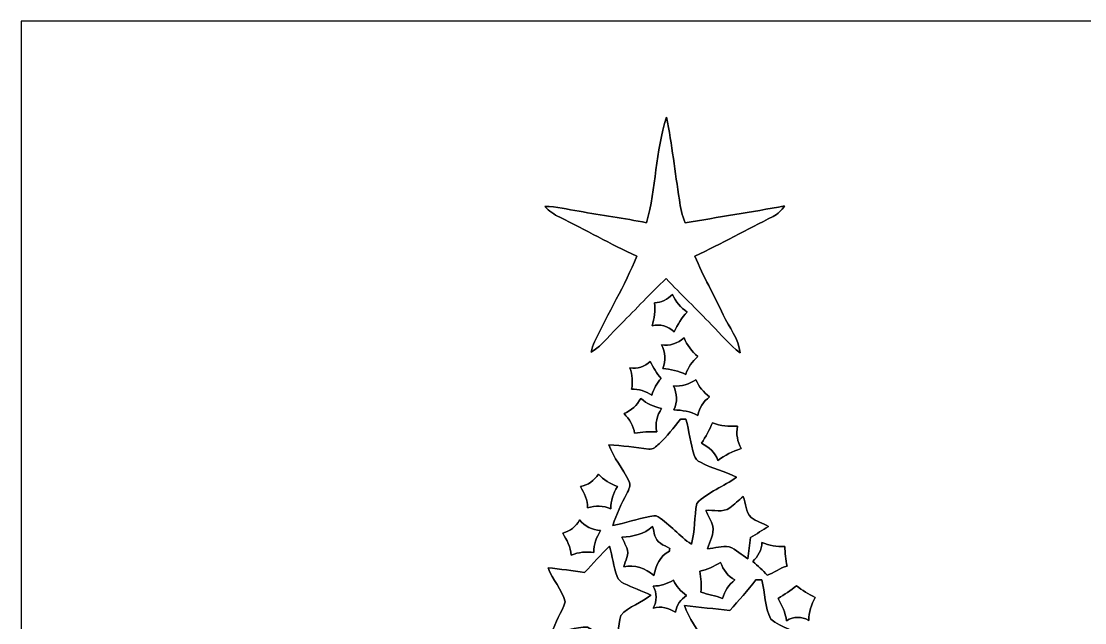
# Model space of a CAD drawing. Header units: centimetres. Extents: x -16.8 to 16.8, y -16.7 to 16.7.
# Drawn here: x -16.77 to 5.19, y 4.24 to 16.67 of the extents above; entities that cross this region are included whole.
import ezdxf

# ---------------------------------------------------------------- set-up
doc = ezdxf.new("R2010")
doc.units = ezdxf.units.CM
doc.header["$MEASUREMENT"] = 0
doc.layers.add('Layer 1', color=7, linetype='Continuous')

msp = doc.modelspace()

# ---------------------------------------------------------------- linework, layer by layer
at = {"layer": 'Layer 1', "color": 7}
for points, knots in [([(-16.77458, 16.66875), (-16.77458, 16.66875), (16.77458, 16.66875), (16.77458, 16.66875), (16.77458, 16.66875), (16.77458, 16.66875), (16.77458, -16.66875), (16.77458, -16.66875), (16.77458, -16.66875), (16.77458, -16.66875), (-16.77458, -16.66875), (-16.77458, -16.66875), (-16.77458, -16.66875), (-16.77458, -16.66875), (-16.77458, 16.66875), (-16.77458, 16.66875), (-16.77458, 16.66875), (-16.77458, 16.66875), (-16.77458, 16.66875), (-16.77458, 16.66875)], [0, 0, 0, 0, 0.16666667, 0.16666667, 0.16666667, 0.16666667, 0.33333333, 0.33333333, 0.33333333, 0.33333333, 0.5, 0.5, 0.5, 0.5, 0.66666667, 0.66666667, 0.66666667, 0.66666667, 1, 1, 1, 1]), ([(-3.85621, 12.50809), (-4.31906, 12.59875), (-4.78649, 12.66472), (-5.25145, 12.74445), (-5.25145, 12.74445), (-5.4864, 12.78255), (-5.71959, 12.84499), (-5.95912, 12.84111), (-5.95912, 12.84111), (-5.86916, 12.75221), (-5.76756, 12.67354), (-5.6515, 12.62098), (-5.6515, 12.62098), (-5.11739, 12.36027), (-4.60058, 12.06359), (-4.06012, 11.81629), (-4.06012, 11.81629), (-4.30601, 11.20599), (-4.65138, 10.64189), (-4.9343, 10.04887), (-4.9343, 10.04887), (-4.96464, 9.97938), (-4.98299, 9.90529), (-5.00168, 9.83192), (-5.00168, 9.83192), (-4.76038, 9.98573), (-4.59034, 10.22244), (-4.38503, 10.41753), (-4.38503, 10.41753), (-4.07211, 10.72656), (-3.77649, 11.05359), (-3.45334, 11.35204), (-3.45334, 11.35204), (-3.14537, 11.02854), (-2.82152, 10.72127), (-2.51389, 10.39777), (-2.51389, 10.39777), (-2.32057, 10.20163), (-2.14348, 9.98679), (-1.9237, 9.81816), (-1.9237, 9.81816), (-1.94945, 10.11414), (-2.15794, 10.34309), (-2.2733, 10.60591), (-2.2733, 10.60591), (-2.46274, 11.01231), (-2.68993, 11.40107), (-2.8575, 11.81735), (-2.8575, 11.81735), (-2.31069, 12.07523), (-1.78153, 12.36733), (-1.24178, 12.63862), (-1.24178, 12.63862), (-1.14441, 12.68695), (-1.06927, 12.76738), (-1.00542, 12.85381), (-1.00542, 12.85381), (-1.6891, 12.72752), (-2.37737, 12.62451), (-3.06176, 12.50244), (-3.06176, 12.50244), (-3.12103, 12.65696), (-3.16301, 12.81783), (-3.17959, 12.98293), (-3.17959, 12.98293), (-3.2699, 13.5509), (-3.33058, 14.12381), (-3.44205, 14.68826), (-3.44205, 14.68826), (-3.68018, 13.98446), (-3.65725, 13.22282), (-3.85621, 12.50809), (-3.85621, 12.50809), (-3.85621, 12.50809), (-3.85621, 12.50809), (-3.85621, 12.50809)], [0, 0, 0, 0, 0.05, 0.05, 0.05, 0.05, 0.1, 0.1, 0.1, 0.1, 0.15, 0.15, 0.15, 0.15, 0.2, 0.2, 0.2, 0.2, 0.25, 0.25, 0.25, 0.25, 0.3, 0.3, 0.3, 0.3, 0.35, 0.35, 0.35, 0.35, 0.4, 0.4, 0.4, 0.4, 0.45, 0.45, 0.45, 0.45, 0.5, 0.5, 0.5, 0.5, 0.55, 0.55, 0.55, 0.55, 0.6, 0.6, 0.6, 0.6, 0.65, 0.65, 0.65, 0.65, 0.7, 0.7, 0.7, 0.7, 0.75, 0.75, 0.75, 0.75, 0.8, 0.8, 0.8, 0.8, 0.85, 0.85, 0.85, 0.85, 0.9, 0.9, 0.9, 0.9, 1, 1, 1, 1]), ([(-3.69253, 10.85391), (-3.66818, 10.69199), (-3.69852, 10.53148), (-3.74403, 10.37661), (-3.74403, 10.37661), (-3.5754, 10.41823), (-3.41489, 10.37696), (-3.28577, 10.25596), (-3.28577, 10.25596), (-3.21874, 10.40553), (-3.12843, 10.54171), (-3.01943, 10.66341), (-3.01943, 10.66341), (-3.1556, 10.75055), (-3.25296, 10.87931), (-3.32317, 11.02289), (-3.32317, 11.02289), (-3.42477, 10.92588), (-3.54859, 10.85356), (-3.69253, 10.85391), (-3.69253, 10.85391), (-3.69253, 10.85391), (-3.69253, 10.85391), (-3.69253, 10.85391)], [0, 0, 0, 0, 0.14285714, 0.14285714, 0.14285714, 0.14285714, 0.28571429, 0.28571429, 0.28571429, 0.28571429, 0.42857143, 0.42857143, 0.42857143, 0.42857143, 0.57142857, 0.57142857, 0.57142857, 0.57142857, 0.71428571, 0.71428571, 0.71428571, 0.71428571, 1, 1, 1, 1]), ([(-3.55036, 9.98608), (-3.47133, 9.83192), (-3.44523, 9.66011), (-3.52319, 9.4996), (-3.52319, 9.4996), (-3.36056, 9.47526), (-3.19687, 9.44598), (-3.04765, 9.37295), (-3.04765, 9.37295), (-3.00249, 9.519), (-2.91359, 9.64389), (-2.79929, 9.74407), (-2.79929, 9.74407), (-2.92135, 9.85097), (-3.01978, 9.98114), (-3.08293, 10.13107), (-3.08293, 10.13107), (-3.21345, 10.01077), (-3.37644, 9.95821), (-3.55036, 9.98608), (-3.55036, 9.98608), (-3.55036, 9.98608), (-3.55036, 9.98608), (-3.55036, 9.98608)], [0, 0, 0, 0, 0.14285714, 0.14285714, 0.14285714, 0.14285714, 0.28571429, 0.28571429, 0.28571429, 0.28571429, 0.42857143, 0.42857143, 0.42857143, 0.42857143, 0.57142857, 0.57142857, 0.57142857, 0.57142857, 0.71428571, 0.71428571, 0.71428571, 0.71428571, 1, 1, 1, 1]), ([(-4.20053, 9.51089), (-4.15466, 9.36766), (-4.13667, 9.21773), (-4.16595, 9.06886), (-4.16595, 9.06886), (-4.01638, 9.07556), (-3.87703, 9.023), (-3.75109, 8.94644), (-3.75109, 8.94644), (-3.70452, 9.07203), (-3.6509, 9.19551), (-3.55635, 9.29217), (-3.55635, 9.29217), (-3.64808, 9.39659), (-3.71687, 9.51759), (-3.78037, 9.64036), (-3.78037, 9.64036), (-3.90172, 9.54052), (-4.04283, 9.47667), (-4.20053, 9.51089), (-4.20053, 9.51089), (-4.20053, 9.51089), (-4.20053, 9.51089), (-4.20053, 9.51089)], [0, 0, 0, 0, 0.14285714, 0.14285714, 0.14285714, 0.14285714, 0.28571429, 0.28571429, 0.28571429, 0.28571429, 0.42857143, 0.42857143, 0.42857143, 0.42857143, 0.57142857, 0.57142857, 0.57142857, 0.57142857, 0.71428571, 0.71428571, 0.71428571, 0.71428571, 1, 1, 1, 1]), ([(-3.30129, 9.1373), (-3.22474, 8.97749), (-3.20887, 8.80251), (-3.2953, 8.6427), (-3.2953, 8.6427), (-3.12279, 8.63247), (-2.94781, 8.61342), (-2.79541, 8.52523), (-2.79541, 8.52523), (-2.77142, 8.68645), (-2.68393, 8.81486), (-2.55552, 8.90905), (-2.55552, 8.90905), (-2.67899, 9.00218), (-2.77813, 9.12142), (-2.83633, 9.26536), (-2.83633, 9.26536), (-2.97568, 9.17434), (-3.13231, 9.11613), (-3.30129, 9.1373), (-3.30129, 9.1373), (-3.30129, 9.1373), (-3.30129, 9.1373), (-3.30129, 9.1373)], [0, 0, 0, 0, 0.14285714, 0.14285714, 0.14285714, 0.14285714, 0.28571429, 0.28571429, 0.28571429, 0.28571429, 0.42857143, 0.42857143, 0.42857143, 0.42857143, 0.57142857, 0.57142857, 0.57142857, 0.57142857, 0.71428571, 0.71428571, 0.71428571, 0.71428571, 1, 1, 1, 1]), ([(-4.32259, 8.56368), (-4.21111, 8.45256), (-4.12397, 8.31921), (-4.10386, 8.15763), (-4.10386, 8.15763), (-3.95252, 8.18903), (-3.79695, 8.19291), (-3.64278, 8.18868), (-3.64278, 8.18868), (-3.69111, 8.35907), (-3.63961, 8.52593), (-3.54612, 8.66987), (-3.54612, 8.66987), (-3.70628, 8.70373), (-3.85445, 8.76935), (-3.97686, 8.87765), (-3.97686, 8.87765), (-4.05024, 8.73196), (-4.17724, 8.63177), (-4.32259, 8.56368), (-4.32259, 8.56368), (-4.32259, 8.56368), (-4.32259, 8.56368), (-4.32259, 8.56368)], [0, 0, 0, 0, 0.14285714, 0.14285714, 0.14285714, 0.14285714, 0.28571429, 0.28571429, 0.28571429, 0.28571429, 0.42857143, 0.42857143, 0.42857143, 0.42857143, 0.57142857, 0.57142857, 0.57142857, 0.57142857, 0.71428571, 0.71428571, 0.71428571, 0.71428571, 1, 1, 1, 1]), ([(-3.59869, 7.9375), (-3.65795, 7.88388), (-3.72639, 7.81967), (-3.81318, 7.83308), (-3.81318, 7.83308), (-4.08834, 7.85918), (-4.36139, 7.90787), (-4.63762, 7.91986), (-4.63762, 7.91986), (-4.54237, 7.64787), (-4.34199, 7.43197), (-4.22169, 7.17268), (-4.22169, 7.17268), (-4.1723, 7.08554), (-4.22416, 6.99347), (-4.26403, 6.9148), (-4.26403, 6.9148), (-4.37691, 6.70242), (-4.48239, 6.48476), (-4.55119, 6.25369), (-4.55119, 6.25369), (-4.29578, 6.30626), (-4.04671, 6.38634), (-3.7913, 6.44031), (-3.7913, 6.44031), (-3.73521, 6.44878), (-3.67136, 6.46747), (-3.6195, 6.43361), (-3.6195, 6.43361), (-3.37291, 6.2671), (-3.17818, 6.03462), (-2.93194, 5.8674), (-2.93194, 5.8674), (-2.85256, 6.1401), (-2.87267, 6.43079), (-2.81905, 6.70842), (-2.81905, 6.70842), (-2.59256, 6.95431), (-2.25848, 7.05309), (-1.99602, 7.25346), (-1.99602, 7.25346), (-2.23908, 7.37235), (-2.50684, 7.43056), (-2.74567, 7.55862), (-2.74567, 7.55862), (-2.8067, 7.58825), (-2.85715, 7.63976), (-2.87373, 7.70714), (-2.87373, 7.70714), (-2.95134, 7.94985), (-2.97744, 8.20491), (-3.04271, 8.45079), (-3.04271, 8.45079), (-3.07164, 8.45044), (-3.12984, 8.45009), (-3.15877, 8.45009), (-3.15877, 8.45009), (-3.29353, 8.26946), (-3.44099, 8.09801), (-3.59869, 7.9375), (-3.59869, 7.9375), (-3.59869, 7.9375), (-3.59869, 7.9375), (-3.59869, 7.9375)], [0, 0, 0, 0, 0.05882353, 0.05882353, 0.05882353, 0.05882353, 0.11764706, 0.11764706, 0.11764706, 0.11764706, 0.17647059, 0.17647059, 0.17647059, 0.17647059, 0.23529412, 0.23529412, 0.23529412, 0.23529412, 0.29411765, 0.29411765, 0.29411765, 0.29411765, 0.35294118, 0.35294118, 0.35294118, 0.35294118, 0.41176471, 0.41176471, 0.41176471, 0.41176471, 0.47058824, 0.47058824, 0.47058824, 0.47058824, 0.52941176, 0.52941176, 0.52941176, 0.52941176, 0.58823529, 0.58823529, 0.58823529, 0.58823529, 0.64705882, 0.64705882, 0.64705882, 0.64705882, 0.70588235, 0.70588235, 0.70588235, 0.70588235, 0.76470588, 0.76470588, 0.76470588, 0.76470588, 0.82352941, 0.82352941, 0.82352941, 0.82352941, 0.88235294, 0.88235294, 0.88235294, 0.88235294, 1, 1, 1, 1]), ([(-2.49379, 8.37459), (-2.56117, 8.22925), (-2.6356, 8.08708), (-2.71992, 7.95091), (-2.71992, 7.95091), (-2.57281, 7.86941), (-2.43769, 7.7657), (-2.38372, 7.59848), (-2.38372, 7.59848), (-2.24014, 7.7089), (-2.07539, 7.78263), (-1.905, 7.84119), (-1.905, 7.84119), (-1.98085, 7.98583), (-2.00872, 8.14246), (-1.98014, 8.30404), (-1.98014, 8.30404), (-2.15477, 8.2991), (-2.33045, 8.30439), (-2.49379, 8.37459), (-2.49379, 8.37459), (-2.49379, 8.37459), (-2.49379, 8.37459), (-2.49379, 8.37459)], [0, 0, 0, 0, 0.14285714, 0.14285714, 0.14285714, 0.14285714, 0.28571429, 0.28571429, 0.28571429, 0.28571429, 0.42857143, 0.42857143, 0.42857143, 0.42857143, 0.57142857, 0.57142857, 0.57142857, 0.57142857, 0.71428571, 0.71428571, 0.71428571, 0.71428571, 1, 1, 1, 1]), ([(-5.22429, 7.05556), (-5.14068, 6.92362), (-5.07083, 6.78039), (-5.07541, 6.62058), (-5.07541, 6.62058), (-4.91561, 6.66609), (-4.74874, 6.66433), (-4.59423, 6.60047), (-4.59423, 6.60047), (-4.59669, 6.76381), (-4.54484, 6.91797), (-4.46052, 7.05626), (-4.46052, 7.05626), (-4.60657, 7.11906), (-4.74451, 7.19667), (-4.84999, 7.31661), (-4.84999, 7.31661), (-4.93713, 7.18291), (-5.06377, 7.08695), (-5.22429, 7.05556), (-5.22429, 7.05556), (-5.22429, 7.05556), (-5.22429, 7.05556), (-5.22429, 7.05556)], [0, 0, 0, 0, 0.14285714, 0.14285714, 0.14285714, 0.14285714, 0.28571429, 0.28571429, 0.28571429, 0.28571429, 0.42857143, 0.42857143, 0.42857143, 0.42857143, 0.57142857, 0.57142857, 0.57142857, 0.57142857, 0.71428571, 0.71428571, 0.71428571, 0.71428571, 1, 1, 1, 1]), ([(-2.13924, 6.61811), (-2.28036, 6.51228), (-2.47438, 6.58001), (-2.63313, 6.56519), (-2.63313, 6.56519), (-2.58551, 6.45724), (-2.52342, 6.35388), (-2.48779, 6.24064), (-2.48779, 6.24064), (-2.4638, 6.07448), (-2.54635, 5.92561), (-2.59644, 5.77356), (-2.59644, 5.77356), (-2.44863, 5.78097), (-2.29799, 5.84271), (-2.14948, 5.81448), (-2.14948, 5.81448), (-2.00731, 5.75522), (-1.89371, 5.64586), (-1.76248, 5.56648), (-1.76248, 5.56648), (-1.74449, 5.71324), (-1.72755, 5.85999), (-1.70709, 6.00639), (-1.70709, 6.00639), (-1.58397, 6.08154), (-1.4605, 6.15668), (-1.3395, 6.23499), (-1.3395, 6.23499), (-1.45838, 6.29779), (-1.58856, 6.34048), (-1.69757, 6.4195), (-1.69757, 6.4195), (-1.81116, 6.53027), (-1.80869, 6.71195), (-1.85949, 6.85024), (-1.85949, 6.85024), (-1.95545, 6.77616), (-2.04011, 6.68796), (-2.13924, 6.61811), (-2.13924, 6.61811), (-2.13924, 6.61811), (-2.13924, 6.61811), (-2.13924, 6.61811)], [0, 0, 0, 0, 0.08333333, 0.08333333, 0.08333333, 0.08333333, 0.16666667, 0.16666667, 0.16666667, 0.16666667, 0.25, 0.25, 0.25, 0.25, 0.33333333, 0.33333333, 0.33333333, 0.33333333, 0.41666667, 0.41666667, 0.41666667, 0.41666667, 0.5, 0.5, 0.5, 0.5, 0.58333333, 0.58333333, 0.58333333, 0.58333333, 0.66666667, 0.66666667, 0.66666667, 0.66666667, 0.75, 0.75, 0.75, 0.75, 0.83333333, 0.83333333, 0.83333333, 0.83333333, 1, 1, 1, 1]), ([(-5.24404, 6.37011), (-5.31107, 6.22617), (-5.43701, 6.13163), (-5.58976, 6.09671), (-5.58976, 6.09671), (-5.50792, 5.95489), (-5.42396, 5.80919), (-5.41232, 5.64233), (-5.41232, 5.64233), (-5.26274, 5.70124), (-5.10258, 5.71676), (-4.94348, 5.69666), (-4.94348, 5.69666), (-4.95124, 5.85999), (-4.89021, 6.01098), (-4.80836, 6.14892), (-4.80836, 6.14892), (-4.98122, 6.15915), (-5.13186, 6.24029), (-5.24404, 6.37011), (-5.24404, 6.37011), (-5.24404, 6.37011), (-5.24404, 6.37011), (-5.24404, 6.37011)], [0, 0, 0, 0, 0.14285714, 0.14285714, 0.14285714, 0.14285714, 0.28571429, 0.28571429, 0.28571429, 0.28571429, 0.42857143, 0.42857143, 0.42857143, 0.42857143, 0.57142857, 0.57142857, 0.57142857, 0.57142857, 0.71428571, 0.71428571, 0.71428571, 0.71428571, 1, 1, 1, 1]), ([(-4.36809, 6.01133), (-4.33458, 5.9376), (-4.29754, 5.86493), (-4.26579, 5.79014), (-4.26579, 5.79014), (-4.20405, 5.65891), (-4.30107, 5.5245), (-4.32823, 5.39644), (-4.32823, 5.39644), (-4.0954, 5.45959), (-3.88549, 5.36046), (-3.70805, 5.22358), (-3.70805, 5.22358), (-3.65936, 5.42678), (-3.58528, 5.62398), (-3.38349, 5.72276), (-3.38349, 5.72276), (-3.38173, 5.73687), (-3.3782, 5.76545), (-3.37644, 5.77991), (-3.37644, 5.77991), (-3.44276, 5.81343), (-3.51049, 5.84482), (-3.57223, 5.8861), (-3.57223, 5.8861), (-3.69182, 5.95912), (-3.69711, 6.1147), (-3.7338, 6.2357), (-3.7338, 6.2357), (-3.90807, 6.0646), (-4.13667, 6.02827), (-4.36809, 6.01133), (-4.36809, 6.01133), (-4.36809, 6.01133), (-4.36809, 6.01133), (-4.36809, 6.01133)], [0, 0, 0, 0, 0.1, 0.1, 0.1, 0.1, 0.2, 0.2, 0.2, 0.2, 0.3, 0.3, 0.3, 0.3, 0.4, 0.4, 0.4, 0.4, 0.5, 0.5, 0.5, 0.5, 0.6, 0.6, 0.6, 0.6, 0.7, 0.7, 0.7, 0.7, 0.8, 0.8, 0.8, 0.8, 1, 1, 1, 1]), ([(-5.1375, 5.28108), (-5.38833, 5.31954), (-5.63986, 5.35234), (-5.89174, 5.38021), (-5.89174, 5.38021), (-5.80002, 5.13362), (-5.60246, 4.93113), (-5.53791, 4.67607), (-5.53791, 4.67607), (-5.60987, 4.45347), (-5.75522, 4.25909), (-5.81131, 4.03013), (-5.81131, 4.03013), (-5.56295, 4.04707), (-5.32694, 4.16525), (-5.07612, 4.15466), (-5.07612, 4.15466), (-4.84505, 4.04566), (-4.71241, 3.79942), (-4.47887, 3.68935), (-4.47887, 3.68935), (-4.45311, 3.92571), (-4.44994, 4.16878), (-4.39208, 4.39773), (-4.39208, 4.39773), (-4.22028, 4.58364), (-3.96311, 4.65878), (-3.76767, 4.81718), (-3.76767, 4.81718), (-3.95358, 4.89938), (-4.14443, 4.96888), (-4.32682, 5.05848), (-4.32682, 5.05848), (-4.38785, 5.0867), (-4.44571, 5.13115), (-4.4644, 5.19853), (-4.4644, 5.19853), (-4.53672, 5.40279), (-4.56565, 5.61904), (-4.62315, 5.82718), (-4.62315, 5.82718), (-4.80095, 5.65115), (-4.96605, 5.46347), (-5.1375, 5.28108), (-5.1375, 5.28108), (-5.1375, 5.28108), (-5.1375, 5.28108), (-5.1375, 5.28108)], [0, 0, 0, 0, 0.07692308, 0.07692308, 0.07692308, 0.07692308, 0.15384615, 0.15384615, 0.15384615, 0.15384615, 0.23076923, 0.23076923, 0.23076923, 0.23076923, 0.30769231, 0.30769231, 0.30769231, 0.30769231, 0.38461538, 0.38461538, 0.38461538, 0.38461538, 0.46153846, 0.46153846, 0.46153846, 0.46153846, 0.53846154, 0.53846154, 0.53846154, 0.53846154, 0.61538462, 0.61538462, 0.61538462, 0.61538462, 0.69230769, 0.69230769, 0.69230769, 0.69230769, 0.76923077, 0.76923077, 0.76923077, 0.76923077, 0.84615385, 0.84615385, 0.84615385, 0.84615385, 1, 1, 1, 1]), ([(-1.4732, 5.90515), (-1.47285, 5.74816), (-1.55504, 5.61516), (-1.66335, 5.50827), (-1.66335, 5.50827), (-1.55187, 5.42713), (-1.45803, 5.32624), (-1.36419, 5.22605), (-1.36419, 5.22605), (-1.22167, 5.27438), (-1.10419, 5.37916), (-0.95462, 5.41408), (-0.95462, 5.41408), (-0.98213, 5.54884), (-0.99483, 5.68572), (-1.00401, 5.8226), (-1.00401, 5.8226), (-1.16558, 5.81201), (-1.32468, 5.842), (-1.4732, 5.90515), (-1.4732, 5.90515), (-1.4732, 5.90515), (-1.4732, 5.90515), (-1.4732, 5.90515)], [0, 0, 0, 0, 0.14285714, 0.14285714, 0.14285714, 0.14285714, 0.28571429, 0.28571429, 0.28571429, 0.28571429, 0.42857143, 0.42857143, 0.42857143, 0.42857143, 0.57142857, 0.57142857, 0.57142857, 0.57142857, 0.71428571, 0.71428571, 0.71428571, 0.71428571, 1, 1, 1, 1]), ([(-2.75943, 5.30966), (-2.72874, 5.16608), (-2.71568, 5.01897), (-2.73932, 4.87362), (-2.73932, 4.87362), (-2.58833, 4.83588), (-2.43628, 4.79919), (-2.28882, 4.74768), (-2.28882, 4.74768), (-2.23767, 4.89726), (-2.16147, 5.03379), (-2.03235, 5.12798), (-2.03235, 5.12798), (-2.17946, 5.20347), (-2.27048, 5.33964), (-2.32869, 5.48993), (-2.32869, 5.48993), (-2.46309, 5.40949), (-2.60315, 5.33682), (-2.75943, 5.30966), (-2.75943, 5.30966), (-2.75943, 5.30966), (-2.75943, 5.30966), (-2.75943, 5.30966)], [0, 0, 0, 0, 0.14285714, 0.14285714, 0.14285714, 0.14285714, 0.28571429, 0.28571429, 0.28571429, 0.28571429, 0.42857143, 0.42857143, 0.42857143, 0.42857143, 0.57142857, 0.57142857, 0.57142857, 0.57142857, 0.71428571, 0.71428571, 0.71428571, 0.71428571, 1, 1, 1, 1]), ([(-3.71793, 5.00274), (-3.6389, 4.85563), (-3.6389, 4.693), (-3.71898, 4.54625), (-3.71898, 4.54625), (-3.55776, 4.59705), (-3.40148, 4.54343), (-3.26037, 4.46476), (-3.26037, 4.46476), (-3.23638, 4.61186), (-3.14925, 4.72511), (-3.03177, 4.80695), (-3.03177, 4.80695), (-3.14643, 4.89091), (-3.24556, 4.99533), (-3.30306, 5.12692), (-3.30306, 5.12692), (-3.429, 5.05072), (-3.56835, 4.99886), (-3.71793, 5.00274), (-3.71793, 5.00274), (-3.71793, 5.00274), (-3.71793, 5.00274), (-3.71793, 5.00274)], [0, 0, 0, 0, 0.14285714, 0.14285714, 0.14285714, 0.14285714, 0.28571429, 0.28571429, 0.28571429, 0.28571429, 0.42857143, 0.42857143, 0.42857143, 0.42857143, 0.57142857, 0.57142857, 0.57142857, 0.57142857, 0.71428571, 0.71428571, 0.71428571, 0.71428571, 1, 1, 1, 1]), ([(-1.59738, 5.12798), (-1.772, 4.91349), (-1.95121, 4.70253), (-2.13854, 4.49933), (-2.13854, 4.49933), (-2.45145, 4.53214), (-2.76401, 4.56565), (-3.07658, 4.60058), (-3.07658, 4.60058), (-2.98521, 4.33105), (-2.79894, 4.1088), (-2.66665, 3.85974), (-2.66665, 3.85974), (-2.62326, 3.78954), (-2.66488, 3.71052), (-2.69064, 3.64243), (-2.69064, 3.64243), (-2.79506, 3.4103), (-2.91606, 3.18488), (-2.99861, 2.94358), (-2.99861, 2.94358), (-2.68005, 2.99791), (-2.36432, 3.06776), (-2.04541, 3.11997), (-2.04541, 3.11997), (-1.82668, 2.90477), (-1.60161, 2.6924), (-1.34091, 2.52765), (-1.34091, 2.52765), (-1.30034, 2.81975), (-1.30387, 3.12244), (-1.25095, 3.4103), (-1.25095, 3.4103), (-1.04951, 3.61315), (-0.76412, 3.70452), (-0.51153, 3.8294), (-0.51153, 3.8294), (-0.51294, 3.87315), (-0.51435, 3.91724), (-0.51541, 3.96099), (-0.51541, 3.96099), (-0.77999, 4.06435), (-1.06574, 4.13949), (-1.29223, 4.31518), (-1.29223, 4.31518), (-1.41111, 4.56847), (-1.41429, 4.86269), (-1.47391, 5.13327), (-1.47391, 5.13327), (-1.51518, 5.13151), (-1.55646, 5.12974), (-1.59738, 5.12798), (-1.59738, 5.12798), (-1.59738, 5.12798), (-1.59738, 5.12798), (-1.59738, 5.12798)], [0, 0, 0, 0, 0.06666667, 0.06666667, 0.06666667, 0.06666667, 0.13333333, 0.13333333, 0.13333333, 0.13333333, 0.2, 0.2, 0.2, 0.2, 0.26666667, 0.26666667, 0.26666667, 0.26666667, 0.33333333, 0.33333333, 0.33333333, 0.33333333, 0.4, 0.4, 0.4, 0.4, 0.46666667, 0.46666667, 0.46666667, 0.46666667, 0.53333333, 0.53333333, 0.53333333, 0.53333333, 0.6, 0.6, 0.6, 0.6, 0.66666667, 0.66666667, 0.66666667, 0.66666667, 0.73333333, 0.73333333, 0.73333333, 0.73333333, 0.8, 0.8, 0.8, 0.8, 0.86666667, 0.86666667, 0.86666667, 0.86666667, 1, 1, 1, 1]), ([(-1.14159, 4.74804), (-1.05904, 4.6041), (-0.98919, 4.45206), (-0.96414, 4.2866), (-0.96414, 4.2866), (-0.8195, 4.37303), (-0.65476, 4.38221), (-0.50765, 4.29436), (-0.50765, 4.29436), (-0.502, 4.46087), (-0.45791, 4.62104), (-0.37536, 4.76603), (-0.37536, 4.76603), (-0.50765, 4.83976), (-0.63782, 4.91561), (-0.75953, 5.00486), (-0.75953, 5.00486), (-0.88159, 4.91137), (-1.01141, 4.82917), (-1.14159, 4.74804), (-1.14159, 4.74804), (-1.14159, 4.74804), (-1.14159, 4.74804), (-1.14159, 4.74804)], [0, 0, 0, 0, 0.14285714, 0.14285714, 0.14285714, 0.14285714, 0.28571429, 0.28571429, 0.28571429, 0.28571429, 0.42857143, 0.42857143, 0.42857143, 0.42857143, 0.57142857, 0.57142857, 0.57142857, 0.57142857, 0.71428571, 0.71428571, 0.71428571, 0.71428571, 1, 1, 1, 1])]:
    msp.add_open_spline(points, degree=3, knots=knots, dxfattribs=at)
at = {"layer": 'Layer 1', "color": 251}
for points, knots in [([(-3.85621, 12.50809), (-3.65725, 13.22282), (-3.68018, 13.98446), (-3.44205, 14.68826), (-3.44205, 14.68826), (-3.33058, 14.12381), (-3.2699, 13.5509), (-3.17959, 12.98293), (-3.17959, 12.98293), (-3.16301, 12.81783), (-3.12103, 12.65696), (-3.06176, 12.50244), (-3.06176, 12.50244), (-2.37737, 12.62451), (-1.6891, 12.72752), (-1.00542, 12.85381), (-1.00542, 12.85381), (-1.06927, 12.76738), (-1.14441, 12.68695), (-1.24178, 12.63862), (-1.24178, 12.63862), (-1.78153, 12.36733), (-2.31069, 12.07523), (-2.8575, 11.81735), (-2.8575, 11.81735), (-2.68993, 11.40107), (-2.46274, 11.01231), (-2.2733, 10.60591), (-2.2733, 10.60591), (-2.15794, 10.34309), (-1.94945, 10.11414), (-1.9237, 9.81816), (-1.9237, 9.81816), (-2.14348, 9.98679), (-2.32057, 10.20163), (-2.51389, 10.39777), (-2.51389, 10.39777), (-2.82152, 10.72127), (-3.14537, 11.02854), (-3.45334, 11.35204), (-3.45334, 11.35204), (-3.77649, 11.05359), (-4.07211, 10.72656), (-4.38503, 10.41753), (-4.38503, 10.41753), (-4.59034, 10.22244), (-4.76038, 9.98573), (-5.00168, 9.83192), (-5.00168, 9.83192), (-4.98299, 9.90529), (-4.96464, 9.97938), (-4.9343, 10.04887), (-4.9343, 10.04887), (-4.65138, 10.64189), (-4.30601, 11.20599), (-4.06012, 11.81629), (-4.06012, 11.81629), (-4.60058, 12.06359), (-5.11739, 12.36027), (-5.6515, 12.62098), (-5.6515, 12.62098), (-5.76756, 12.67354), (-5.86916, 12.75221), (-5.95912, 12.84111), (-5.95912, 12.84111), (-5.71959, 12.84499), (-5.4864, 12.78255), (-5.25145, 12.74445), (-5.25145, 12.74445), (-4.78649, 12.66472), (-4.31906, 12.59875), (-3.85621, 12.50809)], [0, 0, 0, 0, 0.05263158, 0.05263158, 0.05263158, 0.05263158, 0.10526316, 0.10526316, 0.10526316, 0.10526316, 0.15789474, 0.15789474, 0.15789474, 0.15789474, 0.21052632, 0.21052632, 0.21052632, 0.21052632, 0.26315789, 0.26315789, 0.26315789, 0.26315789, 0.31578947, 0.31578947, 0.31578947, 0.31578947, 0.36842105, 0.36842105, 0.36842105, 0.36842105, 0.42105263, 0.42105263, 0.42105263, 0.42105263, 0.47368421, 0.47368421, 0.47368421, 0.47368421, 0.52631579, 0.52631579, 0.52631579, 0.52631579, 0.57894737, 0.57894737, 0.57894737, 0.57894737, 0.63157895, 0.63157895, 0.63157895, 0.63157895, 0.68421053, 0.68421053, 0.68421053, 0.68421053, 0.73684211, 0.73684211, 0.73684211, 0.73684211, 0.78947368, 0.78947368, 0.78947368, 0.78947368, 0.84210526, 0.84210526, 0.84210526, 0.84210526, 0.89473684, 0.89473684, 0.89473684, 0.89473684, 1, 1, 1, 1]), ([(-3.69253, 10.85391), (-3.54859, 10.85356), (-3.42477, 10.92588), (-3.32317, 11.02289), (-3.32317, 11.02289), (-3.25296, 10.87931), (-3.1556, 10.75055), (-3.01943, 10.66341), (-3.01943, 10.66341), (-3.12843, 10.54171), (-3.21874, 10.40553), (-3.28577, 10.25596), (-3.28577, 10.25596), (-3.41489, 10.37696), (-3.5754, 10.41823), (-3.74403, 10.37661), (-3.74403, 10.37661), (-3.69852, 10.53148), (-3.66818, 10.69199), (-3.69253, 10.85391)], [0, 0, 0, 0, 0.16666667, 0.16666667, 0.16666667, 0.16666667, 0.33333333, 0.33333333, 0.33333333, 0.33333333, 0.5, 0.5, 0.5, 0.5, 0.66666667, 0.66666667, 0.66666667, 0.66666667, 1, 1, 1, 1]), ([(-3.55036, 9.98608), (-3.37644, 9.95821), (-3.21345, 10.01077), (-3.08293, 10.13107), (-3.08293, 10.13107), (-3.01978, 9.98114), (-2.92135, 9.85097), (-2.79929, 9.74407), (-2.79929, 9.74407), (-2.91359, 9.64389), (-3.00249, 9.519), (-3.04765, 9.37295), (-3.04765, 9.37295), (-3.19687, 9.44598), (-3.36056, 9.47526), (-3.52319, 9.4996), (-3.52319, 9.4996), (-3.44523, 9.66011), (-3.47133, 9.83192), (-3.55036, 9.98608)], [0, 0, 0, 0, 0.16666667, 0.16666667, 0.16666667, 0.16666667, 0.33333333, 0.33333333, 0.33333333, 0.33333333, 0.5, 0.5, 0.5, 0.5, 0.66666667, 0.66666667, 0.66666667, 0.66666667, 1, 1, 1, 1]), ([(-4.20053, 9.51089), (-4.04283, 9.47667), (-3.90172, 9.54052), (-3.78037, 9.64036), (-3.78037, 9.64036), (-3.71687, 9.51759), (-3.64808, 9.39659), (-3.55635, 9.29217), (-3.55635, 9.29217), (-3.6509, 9.19551), (-3.70452, 9.07203), (-3.75109, 8.94644), (-3.75109, 8.94644), (-3.87703, 9.023), (-4.01638, 9.07556), (-4.16595, 9.06886), (-4.16595, 9.06886), (-4.13667, 9.21773), (-4.15466, 9.36766), (-4.20053, 9.51089)], [0, 0, 0, 0, 0.16666667, 0.16666667, 0.16666667, 0.16666667, 0.33333333, 0.33333333, 0.33333333, 0.33333333, 0.5, 0.5, 0.5, 0.5, 0.66666667, 0.66666667, 0.66666667, 0.66666667, 1, 1, 1, 1]), ([(-3.30129, 9.1373), (-3.13231, 9.11613), (-2.97568, 9.17434), (-2.83633, 9.26536), (-2.83633, 9.26536), (-2.77813, 9.12142), (-2.67899, 9.00218), (-2.55552, 8.90905), (-2.55552, 8.90905), (-2.68393, 8.81486), (-2.77142, 8.68645), (-2.79541, 8.52523), (-2.79541, 8.52523), (-2.94781, 8.61342), (-3.12279, 8.63247), (-3.2953, 8.6427), (-3.2953, 8.6427), (-3.20887, 8.80251), (-3.22474, 8.97749), (-3.30129, 9.1373)], [0, 0, 0, 0, 0.16666667, 0.16666667, 0.16666667, 0.16666667, 0.33333333, 0.33333333, 0.33333333, 0.33333333, 0.5, 0.5, 0.5, 0.5, 0.66666667, 0.66666667, 0.66666667, 0.66666667, 1, 1, 1, 1]), ([(-4.32259, 8.56368), (-4.17724, 8.63177), (-4.05024, 8.73196), (-3.97686, 8.87765), (-3.97686, 8.87765), (-3.85445, 8.76935), (-3.70628, 8.70373), (-3.54612, 8.66987), (-3.54612, 8.66987), (-3.63961, 8.52593), (-3.69111, 8.35907), (-3.64278, 8.18868), (-3.64278, 8.18868), (-3.79695, 8.19291), (-3.95252, 8.18903), (-4.10386, 8.15763), (-4.10386, 8.15763), (-4.12397, 8.31921), (-4.21111, 8.45256), (-4.32259, 8.56368)], [0, 0, 0, 0, 0.16666667, 0.16666667, 0.16666667, 0.16666667, 0.33333333, 0.33333333, 0.33333333, 0.33333333, 0.5, 0.5, 0.5, 0.5, 0.66666667, 0.66666667, 0.66666667, 0.66666667, 1, 1, 1, 1]), ([(-3.59869, 7.9375), (-3.44099, 8.09801), (-3.29353, 8.26946), (-3.15877, 8.45009), (-3.15877, 8.45009), (-3.12984, 8.45009), (-3.07164, 8.45044), (-3.04271, 8.45079), (-3.04271, 8.45079), (-2.97744, 8.20491), (-2.95134, 7.94985), (-2.87373, 7.70714), (-2.87373, 7.70714), (-2.85715, 7.63976), (-2.8067, 7.58825), (-2.74567, 7.55862), (-2.74567, 7.55862), (-2.50684, 7.43056), (-2.23908, 7.37235), (-1.99602, 7.25346), (-1.99602, 7.25346), (-2.25848, 7.05309), (-2.59256, 6.95431), (-2.81905, 6.70842), (-2.81905, 6.70842), (-2.87267, 6.43079), (-2.85256, 6.1401), (-2.93194, 5.8674), (-2.93194, 5.8674), (-3.17818, 6.03462), (-3.37291, 6.2671), (-3.6195, 6.43361), (-3.6195, 6.43361), (-3.67136, 6.46747), (-3.73521, 6.44878), (-3.7913, 6.44031), (-3.7913, 6.44031), (-4.04671, 6.38634), (-4.29578, 6.30626), (-4.55119, 6.25369), (-4.55119, 6.25369), (-4.48239, 6.48476), (-4.37691, 6.70242), (-4.26403, 6.9148), (-4.26403, 6.9148), (-4.22416, 6.99347), (-4.1723, 7.08554), (-4.22169, 7.17268), (-4.22169, 7.17268), (-4.34199, 7.43197), (-4.54237, 7.64787), (-4.63762, 7.91986), (-4.63762, 7.91986), (-4.36139, 7.90787), (-4.08834, 7.85918), (-3.81318, 7.83308), (-3.81318, 7.83308), (-3.72639, 7.81967), (-3.65795, 7.88388), (-3.59869, 7.9375)], [0, 0, 0, 0, 0.0625, 0.0625, 0.0625, 0.0625, 0.125, 0.125, 0.125, 0.125, 0.1875, 0.1875, 0.1875, 0.1875, 0.25, 0.25, 0.25, 0.25, 0.3125, 0.3125, 0.3125, 0.3125, 0.375, 0.375, 0.375, 0.375, 0.4375, 0.4375, 0.4375, 0.4375, 0.5, 0.5, 0.5, 0.5, 0.5625, 0.5625, 0.5625, 0.5625, 0.625, 0.625, 0.625, 0.625, 0.6875, 0.6875, 0.6875, 0.6875, 0.75, 0.75, 0.75, 0.75, 0.8125, 0.8125, 0.8125, 0.8125, 0.875, 0.875, 0.875, 0.875, 1, 1, 1, 1]), ([(-2.49379, 8.37459), (-2.33045, 8.30439), (-2.15477, 8.2991), (-1.98014, 8.30404), (-1.98014, 8.30404), (-2.00872, 8.14246), (-1.98085, 7.98583), (-1.905, 7.84119), (-1.905, 7.84119), (-2.07539, 7.78263), (-2.24014, 7.7089), (-2.38372, 7.59848), (-2.38372, 7.59848), (-2.43769, 7.7657), (-2.57281, 7.86941), (-2.71992, 7.95091), (-2.71992, 7.95091), (-2.6356, 8.08708), (-2.56117, 8.22925), (-2.49379, 8.37459)], [0, 0, 0, 0, 0.16666667, 0.16666667, 0.16666667, 0.16666667, 0.33333333, 0.33333333, 0.33333333, 0.33333333, 0.5, 0.5, 0.5, 0.5, 0.66666667, 0.66666667, 0.66666667, 0.66666667, 1, 1, 1, 1]), ([(-5.22429, 7.05556), (-5.06377, 7.08695), (-4.93713, 7.18291), (-4.84999, 7.31661), (-4.84999, 7.31661), (-4.74451, 7.19667), (-4.60657, 7.11906), (-4.46052, 7.05626), (-4.46052, 7.05626), (-4.54484, 6.91797), (-4.59669, 6.76381), (-4.59423, 6.60047), (-4.59423, 6.60047), (-4.74874, 6.66433), (-4.91561, 6.66609), (-5.07541, 6.62058), (-5.07541, 6.62058), (-5.07083, 6.78039), (-5.14068, 6.92362), (-5.22429, 7.05556)], [0, 0, 0, 0, 0.16666667, 0.16666667, 0.16666667, 0.16666667, 0.33333333, 0.33333333, 0.33333333, 0.33333333, 0.5, 0.5, 0.5, 0.5, 0.66666667, 0.66666667, 0.66666667, 0.66666667, 1, 1, 1, 1]), ([(-2.13924, 6.61811), (-2.04011, 6.68796), (-1.95545, 6.77616), (-1.85949, 6.85024), (-1.85949, 6.85024), (-1.80869, 6.71195), (-1.81116, 6.53027), (-1.69757, 6.4195), (-1.69757, 6.4195), (-1.58856, 6.34048), (-1.45838, 6.29779), (-1.3395, 6.23499), (-1.3395, 6.23499), (-1.4605, 6.15668), (-1.58397, 6.08154), (-1.70709, 6.00639), (-1.70709, 6.00639), (-1.72755, 5.85999), (-1.74449, 5.71324), (-1.76248, 5.56648), (-1.76248, 5.56648), (-1.89371, 5.64586), (-2.00731, 5.75522), (-2.14948, 5.81448), (-2.14948, 5.81448), (-2.29799, 5.84271), (-2.44863, 5.78097), (-2.59644, 5.77356), (-2.59644, 5.77356), (-2.54635, 5.92561), (-2.4638, 6.07448), (-2.48779, 6.24064), (-2.48779, 6.24064), (-2.52342, 6.35388), (-2.58551, 6.45724), (-2.63313, 6.56519), (-2.63313, 6.56519), (-2.47438, 6.58001), (-2.28036, 6.51228), (-2.13924, 6.61811)], [0, 0, 0, 0, 0.09090909, 0.09090909, 0.09090909, 0.09090909, 0.18181818, 0.18181818, 0.18181818, 0.18181818, 0.27272727, 0.27272727, 0.27272727, 0.27272727, 0.36363636, 0.36363636, 0.36363636, 0.36363636, 0.45454545, 0.45454545, 0.45454545, 0.45454545, 0.54545455, 0.54545455, 0.54545455, 0.54545455, 0.63636364, 0.63636364, 0.63636364, 0.63636364, 0.72727273, 0.72727273, 0.72727273, 0.72727273, 0.81818182, 0.81818182, 0.81818182, 0.81818182, 1, 1, 1, 1]), ([(-5.24404, 6.37011), (-5.13186, 6.24029), (-4.98122, 6.15915), (-4.80836, 6.14892), (-4.80836, 6.14892), (-4.89021, 6.01098), (-4.95124, 5.85999), (-4.94348, 5.69666), (-4.94348, 5.69666), (-5.10258, 5.71676), (-5.26274, 5.70124), (-5.41232, 5.64233), (-5.41232, 5.64233), (-5.42396, 5.80919), (-5.50792, 5.95489), (-5.58976, 6.09671), (-5.58976, 6.09671), (-5.43701, 6.13163), (-5.31107, 6.22617), (-5.24404, 6.37011)], [0, 0, 0, 0, 0.16666667, 0.16666667, 0.16666667, 0.16666667, 0.33333333, 0.33333333, 0.33333333, 0.33333333, 0.5, 0.5, 0.5, 0.5, 0.66666667, 0.66666667, 0.66666667, 0.66666667, 1, 1, 1, 1]), ([(-4.36809, 6.01133), (-4.13667, 6.02827), (-3.90807, 6.0646), (-3.7338, 6.2357), (-3.7338, 6.2357), (-3.69711, 6.1147), (-3.69182, 5.95912), (-3.57223, 5.8861), (-3.57223, 5.8861), (-3.51049, 5.84482), (-3.44276, 5.81343), (-3.37644, 5.77991), (-3.37644, 5.77991), (-3.3782, 5.76545), (-3.38173, 5.73687), (-3.38349, 5.72276), (-3.38349, 5.72276), (-3.58528, 5.62398), (-3.65936, 5.42678), (-3.70805, 5.22358), (-3.70805, 5.22358), (-3.88549, 5.36046), (-4.0954, 5.45959), (-4.32823, 5.39644), (-4.32823, 5.39644), (-4.30107, 5.5245), (-4.20405, 5.65891), (-4.26579, 5.79014), (-4.26579, 5.79014), (-4.29754, 5.86493), (-4.33458, 5.9376), (-4.36809, 6.01133)], [0, 0, 0, 0, 0.11111111, 0.11111111, 0.11111111, 0.11111111, 0.22222222, 0.22222222, 0.22222222, 0.22222222, 0.33333333, 0.33333333, 0.33333333, 0.33333333, 0.44444444, 0.44444444, 0.44444444, 0.44444444, 0.55555556, 0.55555556, 0.55555556, 0.55555556, 0.66666667, 0.66666667, 0.66666667, 0.66666667, 0.77777778, 0.77777778, 0.77777778, 0.77777778, 1, 1, 1, 1]), ([(-5.1375, 5.28108), (-4.96605, 5.46347), (-4.80095, 5.65115), (-4.62315, 5.82718), (-4.62315, 5.82718), (-4.56565, 5.61904), (-4.53672, 5.40279), (-4.4644, 5.19853), (-4.4644, 5.19853), (-4.44571, 5.13115), (-4.38785, 5.0867), (-4.32682, 5.05848), (-4.32682, 5.05848), (-4.14443, 4.96888), (-3.95358, 4.89938), (-3.76767, 4.81718), (-3.76767, 4.81718), (-3.96311, 4.65878), (-4.22028, 4.58364), (-4.39208, 4.39773), (-4.39208, 4.39773), (-4.44994, 4.16878), (-4.45311, 3.92571), (-4.47887, 3.68935), (-4.47887, 3.68935), (-4.71241, 3.79942), (-4.84505, 4.04566), (-5.07612, 4.15466), (-5.07612, 4.15466), (-5.32694, 4.16525), (-5.56295, 4.04707), (-5.81131, 4.03013), (-5.81131, 4.03013), (-5.75522, 4.25909), (-5.60987, 4.45347), (-5.53791, 4.67607), (-5.53791, 4.67607), (-5.60246, 4.93113), (-5.80002, 5.13362), (-5.89174, 5.38021), (-5.89174, 5.38021), (-5.63986, 5.35234), (-5.38833, 5.31954), (-5.1375, 5.28108)], [0, 0, 0, 0, 0.08333333, 0.08333333, 0.08333333, 0.08333333, 0.16666667, 0.16666667, 0.16666667, 0.16666667, 0.25, 0.25, 0.25, 0.25, 0.33333333, 0.33333333, 0.33333333, 0.33333333, 0.41666667, 0.41666667, 0.41666667, 0.41666667, 0.5, 0.5, 0.5, 0.5, 0.58333333, 0.58333333, 0.58333333, 0.58333333, 0.66666667, 0.66666667, 0.66666667, 0.66666667, 0.75, 0.75, 0.75, 0.75, 0.83333333, 0.83333333, 0.83333333, 0.83333333, 1, 1, 1, 1]), ([(-1.4732, 5.90515), (-1.32468, 5.842), (-1.16558, 5.81201), (-1.00401, 5.8226), (-1.00401, 5.8226), (-0.99483, 5.68572), (-0.98213, 5.54884), (-0.95462, 5.41408), (-0.95462, 5.41408), (-1.10419, 5.37916), (-1.22167, 5.27438), (-1.36419, 5.22605), (-1.36419, 5.22605), (-1.45803, 5.32624), (-1.55187, 5.42713), (-1.66335, 5.50827), (-1.66335, 5.50827), (-1.55504, 5.61516), (-1.47285, 5.74816), (-1.4732, 5.90515)], [0, 0, 0, 0, 0.16666667, 0.16666667, 0.16666667, 0.16666667, 0.33333333, 0.33333333, 0.33333333, 0.33333333, 0.5, 0.5, 0.5, 0.5, 0.66666667, 0.66666667, 0.66666667, 0.66666667, 1, 1, 1, 1]), ([(-2.75943, 5.30966), (-2.60315, 5.33682), (-2.46309, 5.40949), (-2.32869, 5.48993), (-2.32869, 5.48993), (-2.27048, 5.33964), (-2.17946, 5.20347), (-2.03235, 5.12798), (-2.03235, 5.12798), (-2.16147, 5.03379), (-2.23767, 4.89726), (-2.28882, 4.74768), (-2.28882, 4.74768), (-2.43628, 4.79919), (-2.58833, 4.83588), (-2.73932, 4.87362), (-2.73932, 4.87362), (-2.71568, 5.01897), (-2.72874, 5.16608), (-2.75943, 5.30966)], [0, 0, 0, 0, 0.16666667, 0.16666667, 0.16666667, 0.16666667, 0.33333333, 0.33333333, 0.33333333, 0.33333333, 0.5, 0.5, 0.5, 0.5, 0.66666667, 0.66666667, 0.66666667, 0.66666667, 1, 1, 1, 1]), ([(-3.71793, 5.00274), (-3.56835, 4.99886), (-3.429, 5.05072), (-3.30306, 5.12692), (-3.30306, 5.12692), (-3.24556, 4.99533), (-3.14643, 4.89091), (-3.03177, 4.80695), (-3.03177, 4.80695), (-3.14925, 4.72511), (-3.23638, 4.61186), (-3.26037, 4.46476), (-3.26037, 4.46476), (-3.40148, 4.54343), (-3.55776, 4.59705), (-3.71898, 4.54625), (-3.71898, 4.54625), (-3.6389, 4.693), (-3.6389, 4.85563), (-3.71793, 5.00274)], [0, 0, 0, 0, 0.16666667, 0.16666667, 0.16666667, 0.16666667, 0.33333333, 0.33333333, 0.33333333, 0.33333333, 0.5, 0.5, 0.5, 0.5, 0.66666667, 0.66666667, 0.66666667, 0.66666667, 1, 1, 1, 1]), ([(-1.59738, 5.12798), (-1.55646, 5.12974), (-1.51518, 5.13151), (-1.47391, 5.13327), (-1.47391, 5.13327), (-1.41429, 4.86269), (-1.41111, 4.56847), (-1.29223, 4.31518), (-1.29223, 4.31518), (-1.06574, 4.13949), (-0.77999, 4.06435), (-0.51541, 3.96099), (-0.51541, 3.96099), (-0.51435, 3.91724), (-0.51294, 3.87315), (-0.51153, 3.8294), (-0.51153, 3.8294), (-0.76412, 3.70452), (-1.04951, 3.61315), (-1.25095, 3.4103), (-1.25095, 3.4103), (-1.30387, 3.12244), (-1.30034, 2.81975), (-1.34091, 2.52765), (-1.34091, 2.52765), (-1.60161, 2.6924), (-1.82668, 2.90477), (-2.04541, 3.11997), (-2.04541, 3.11997), (-2.36432, 3.06776), (-2.68005, 2.99791), (-2.99861, 2.94358), (-2.99861, 2.94358), (-2.91606, 3.18488), (-2.79506, 3.4103), (-2.69064, 3.64243), (-2.69064, 3.64243), (-2.66488, 3.71052), (-2.62326, 3.78954), (-2.66665, 3.85974), (-2.66665, 3.85974), (-2.79894, 4.1088), (-2.98521, 4.33105), (-3.07658, 4.60058), (-3.07658, 4.60058), (-2.76401, 4.56565), (-2.45145, 4.53214), (-2.13854, 4.49933), (-2.13854, 4.49933), (-1.95121, 4.70253), (-1.772, 4.91349), (-1.59738, 5.12798)], [0, 0, 0, 0, 0.07142857, 0.07142857, 0.07142857, 0.07142857, 0.14285714, 0.14285714, 0.14285714, 0.14285714, 0.21428571, 0.21428571, 0.21428571, 0.21428571, 0.28571429, 0.28571429, 0.28571429, 0.28571429, 0.35714286, 0.35714286, 0.35714286, 0.35714286, 0.42857143, 0.42857143, 0.42857143, 0.42857143, 0.5, 0.5, 0.5, 0.5, 0.57142857, 0.57142857, 0.57142857, 0.57142857, 0.64285714, 0.64285714, 0.64285714, 0.64285714, 0.71428571, 0.71428571, 0.71428571, 0.71428571, 0.78571429, 0.78571429, 0.78571429, 0.78571429, 0.85714286, 0.85714286, 0.85714286, 0.85714286, 1, 1, 1, 1]), ([(-1.14159, 4.74804), (-1.01141, 4.82917), (-0.88159, 4.91137), (-0.75953, 5.00486), (-0.75953, 5.00486), (-0.63782, 4.91561), (-0.50765, 4.83976), (-0.37536, 4.76603), (-0.37536, 4.76603), (-0.45791, 4.62104), (-0.502, 4.46087), (-0.50765, 4.29436), (-0.50765, 4.29436), (-0.65476, 4.38221), (-0.8195, 4.37303), (-0.96414, 4.2866), (-0.96414, 4.2866), (-0.98919, 4.45206), (-1.05904, 4.6041), (-1.14159, 4.74804)], [0, 0, 0, 0, 0.16666667, 0.16666667, 0.16666667, 0.16666667, 0.33333333, 0.33333333, 0.33333333, 0.33333333, 0.5, 0.5, 0.5, 0.5, 0.66666667, 0.66666667, 0.66666667, 0.66666667, 1, 1, 1, 1])]:
    msp.add_open_spline(points, degree=3, knots=knots, dxfattribs=at)

doc.saveas('drawing.dxf')
